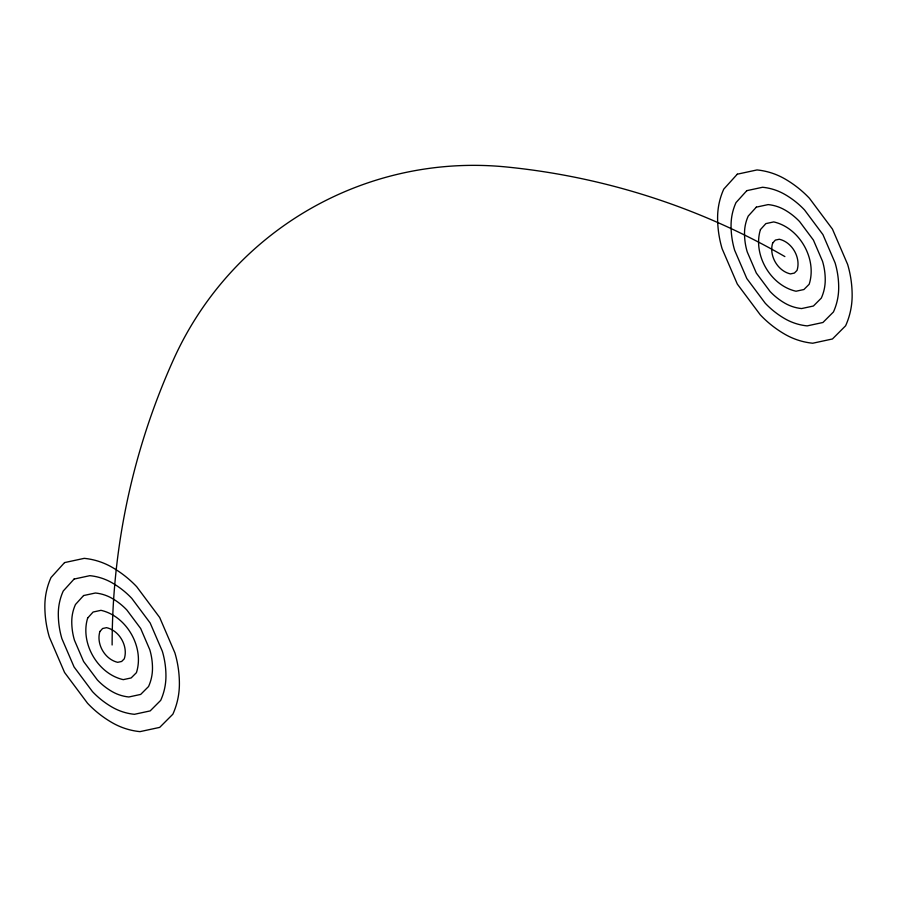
<?xml version="1.0" encoding="UTF-8"?>
<svg xmlns="http://www.w3.org/2000/svg" width="897" height="897" viewBox="0 0 897 897"><rect width="100%" height="100%" fill="white"/><g stroke="black" fill="none" stroke-linecap="round" stroke-linejoin="round"><path stroke-width="1.35" d="M112.125 644.988A694.188 694.188 0 0 1 173.839 358.845A329.188 329.188 0 0 1 506.211 166.954A694.188 694.188 0 0 1 784.875 256.576M87.682 618.011C79.889 642.981 97.739 673.905 123.27 679.646L131.153 677.941L136.411 672.683C144.608 647.522 126.78 616.138 100.98 610.33L93.097 612.034L87.682 618.011M99.903 631.499C96.001 643.99 104.938 659.452 117.698 662.322L121.644 661.47L124.268 658.835C128.372 646.255 119.447 630.569 106.552 627.665L102.606 628.505L99.903 631.499M760.432 229.598C752.639 254.569 770.489 285.493 796.02 291.233L803.903 289.529L809.161 284.271C817.358 259.11 799.53 227.726 773.73 221.918L765.847 223.622L760.432 229.598M772.653 243.087C768.751 255.578 777.688 271.04 790.448 273.91L794.394 273.058L797.018 270.423C801.122 257.843 792.197 242.156 779.302 239.252L775.356 240.093L772.653 243.087M64.55 562.598L51.017 577.533A69.417 69.417 0 0 0 44.85 606.148A108.716 108.716 0 0 0 49.357 637.117L64.55 672.458L87.558 703.282A108.716 108.716 0 0 0 112.125 722.668A69.417 69.417 0 0 0 139.988 731.638L159.7 727.389L172.852 714.214A73.711 73.711 0 0 0 179.4 683.828A108.716 108.716 0 0 0 174.893 652.859L159.7 617.528L136.692 586.694A108.716 108.716 0 0 0 112.125 567.308A69.417 69.417 0 0 0 84.262 558.349L64.55 562.598M74.07 579.07L63.239 591.022A55.536 55.536 0 0 0 58.305 613.918A86.975 86.975 0 0 0 61.904 638.686L74.07 666.964L92.469 691.621A86.975 86.975 0 0 0 112.125 707.139A55.536 55.536 0 0 0 134.415 714.304L150.18 710.906L160.698 700.366A58.967 58.967 0 0 0 165.945 676.058A86.975 86.975 0 0 0 162.346 651.289L150.18 623.011L131.781 598.355A86.975 86.975 0 0 0 112.125 582.837A55.536 55.536 0 0 0 89.835 575.672L74.07 579.07M83.578 595.552L75.46 604.511A41.654 41.654 0 0 0 71.76 621.688A65.234 65.234 0 0 0 74.462 640.267L83.578 661.47L97.381 679.971A65.234 65.234 0 0 0 112.125 691.598A41.654 41.654 0 0 0 128.843 696.98L140.672 694.424L148.554 686.519A44.222 44.222 0 0 0 152.49 668.299A65.234 65.234 0 0 0 149.788 649.708L140.672 628.505L126.869 610.016A65.234 65.234 0 0 0 112.125 598.377A41.654 41.654 0 0 0 95.407 593.007L83.578 595.552M737.3 174.186L723.767 189.121A69.417 69.417 0 0 0 717.6 217.736A108.716 108.716 0 0 0 722.107 248.704L737.3 284.046L760.308 314.869A108.716 108.716 0 0 0 784.875 334.256A69.417 69.417 0 0 0 812.738 343.226L832.45 338.976L845.602 325.802A73.711 73.711 0 0 0 852.15 295.416A108.716 108.716 0 0 0 847.643 264.447L832.45 229.116L809.442 198.282A108.716 108.716 0 0 0 784.875 178.895A69.417 69.417 0 0 0 757.012 169.937L737.3 174.186M746.82 190.657L735.989 202.61A55.536 55.536 0 0 0 731.055 225.506A86.975 86.975 0 0 0 734.654 250.274L746.82 278.552L765.219 303.208A86.975 86.975 0 0 0 784.875 318.727A55.536 55.536 0 0 0 807.165 325.891L822.93 322.494L833.448 311.954A58.967 58.967 0 0 0 838.695 287.645A86.975 86.975 0 0 0 835.096 262.877L822.93 234.599L804.531 209.943A86.975 86.975 0 0 0 784.875 194.425A55.536 55.536 0 0 0 762.585 187.26L746.82 190.657M756.328 207.14L748.21 216.099A41.654 41.654 0 0 0 744.51 233.276A65.234 65.234 0 0 0 747.212 251.855L756.328 273.058L770.131 291.559A65.234 65.234 0 0 0 784.875 303.186A41.654 41.654 0 0 0 801.593 308.568L813.422 306.012L821.304 298.107A44.222 44.222 0 0 0 825.24 279.886A65.234 65.234 0 0 0 822.538 261.296L813.422 240.093L799.619 221.593A65.234 65.234 0 0 0 784.875 209.965A41.654 41.654 0 0 0 768.157 204.594L756.328 207.14"/></g></svg>
